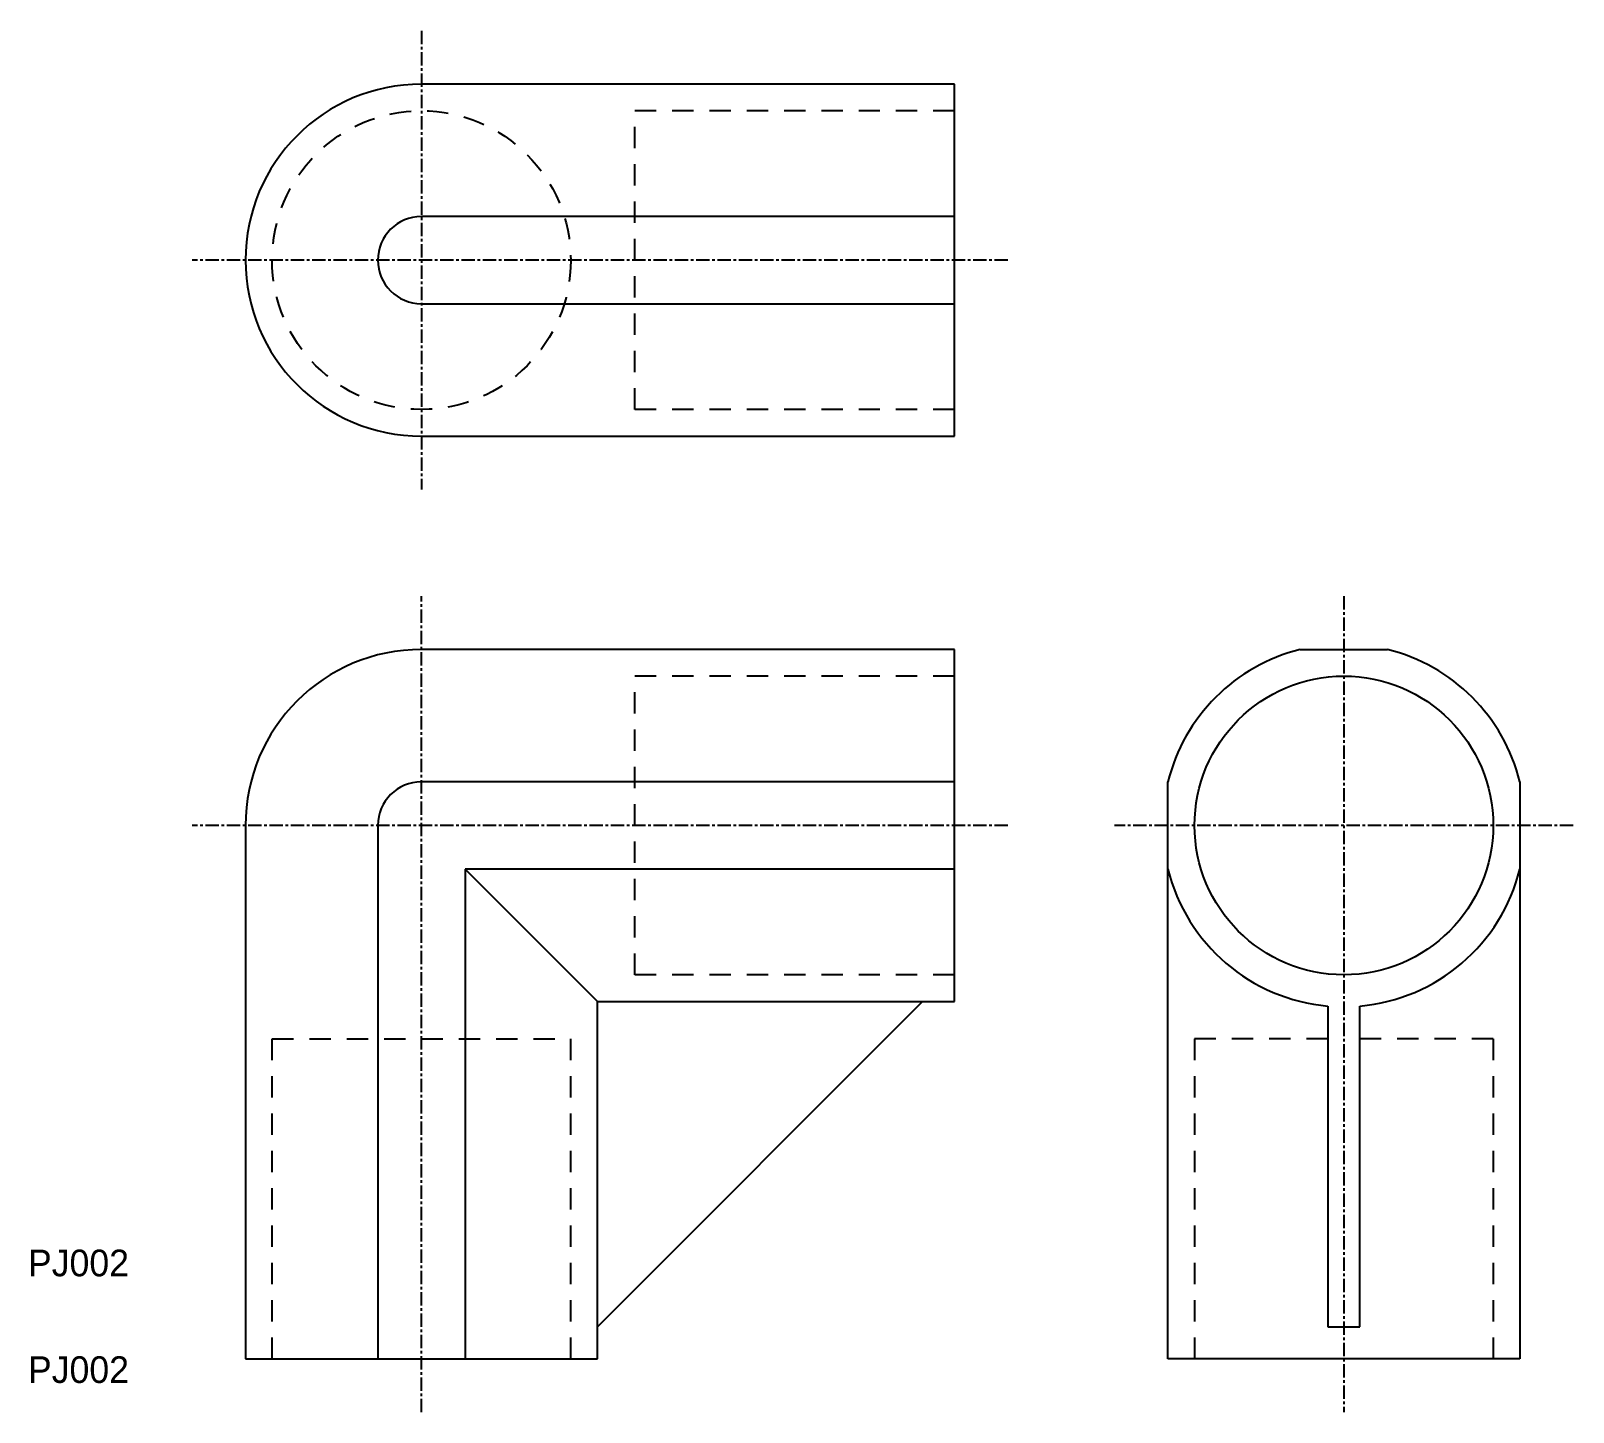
# Model space of a CAD drawing. Extents: x 0 to 145, y -3 to 127.
import ezdxf

# ---------------------------------------------------------------- set-up
doc = ezdxf.new("R2010")
doc.units = 0
doc.linetypes.add('CENTER', pattern=[2, 1.25, -0.25, 0.25, -0.25])
doc.linetypes.add('DASHED', pattern=[3.5, 2, -1.5])
doc.layers.get('0').update_dxf_attribs({"linetype": 'CONTINUOUS'})
doc.layers.add('CENTER', color=1, linetype='CENTER')

msp = doc.modelspace()

# ---------------------------------------------------------------- linework, layer by layer
at = {"color": 7, "linetype": 'CONTINUOUS'}
for p, q in [((86.9, 121.77), (36.9, 121.77)), ((86.9, 88.77), (86.9, 121.77)), ((86.9, 109.36), (36.9, 109.36)), ((20.4, 105.27), (20.4, 105.27)), ((36.9, 101.17), (86.9, 101.17)), ((36.9, 88.77), (86.9, 88.77)), ((86.9, 68.77), (36.9, 68.77)), ((86.9, 35.77), (86.9, 68.77)), ((123.4, 68.77), (123.4, 68.77)), ((86.9, 56.36), (36.9, 56.36)), ((106.9, 2.27), (106.9, 56.36)), ((139.9, 56.36), (139.9, 2.27)), ((20.4, 52.27), (20.4, 2.27)), ((32.8, 52.27), (32.8, 2.27)), ((53.4, 35.77), (40.99, 48.17)), ((86.9, 48.17), (40.99, 48.17)), ((40.99, 48.17), (40.99, 2.27)), ((83.9, 35.77), (53.4, 5.27)), ((53.4, 2.27), (53.4, 35.77)), ((53.4, 35.77), (86.9, 35.77)), ((121.9, 35.33), (121.9, 5.27)), ((124.9, 5.27), (124.9, 35.33)), ((121.9, 5.27), (124.9, 5.27)), ((20.4, 2.27), (53.4, 2.27)), ((139.9, 2.27), (106.9, 2.27))]:
    msp.add_line(p, q, dxfattribs=at)
at = {"color": 3, "linetype": 'DASHED'}
for p, q in [((56.9, 91.27), (56.9, 119.27)), ((86.9, 119.27), (56.9, 119.27)), ((86.9, 91.27), (56.9, 91.27)), ((56.9, 38.27), (56.9, 66.27)), ((86.9, 66.27), (56.9, 66.27)), ((86.9, 38.27), (56.9, 38.27)), ((22.9, 32.27), (50.9, 32.27)), ((22.9, 2.27), (22.9, 32.27)), ((50.9, 2.27), (50.9, 32.27)), ((109.4, 32.27), (109.4, 2.27)), ((121.9, 32.27), (109.4, 32.27)), ((137.4, 32.27), (124.9, 32.27)), ((137.4, 32.27), (137.4, 2.27))]:
    msp.add_line(p, q, dxfattribs=at)
msp.add_line((119.3, 68.77), (127.49, 68.77))
msp.add_circle((36.9, 105.27), 14, dxfattribs=at)
at = {"color": 7, "linetype": 'CONTINUOUS'}
msp.add_circle((123.4, 52.27), 14, dxfattribs=at)
for centre, radius, start, end in [((36.9, 105.27), 16.5, 90, 180), ((36.9, 105.27), 4.09, 90, 270), ((36.9, 105.27), 16.5, 180, 270), ((36.9, 52.27), 16.5, 90, 180), ((36.9, 52.27), 4.09, 90, 180)]:
    msp.add_arc(centre, radius, start, end, dxfattribs=at)
for start, end in [(103.9306, 166.0694), (13.9306, 76.0694), (193.9306, 264.9379), (275.0621, 346.0694)]:
    msp.add_arc((123.4, 52.27), 17, start, end)
at = {"layer": 'CENTER', "color": 1, "linetype": 'CENTER'}
for p, q in [((36.9, 126.77), (36.9, 83.77)), ((91.9, 105.27), (15.4, 105.27)), ((36.9, -2.73), (36.9, 73.76)), ((123.4, 73.77), (123.4, -2.73)), ((91.9, 52.27), (15.4, 52.27)), ((144.9, 52.27), (101.9, 52.27))]:
    msp.add_line(p, q, dxfattribs=at)

# ---------------------------------------------------------------- texts
at = {"color": 7, "linetype": 'CONTINUOUS'}
for p in [(0, 10), (0, 0)]:
    msp.add_text('PJ002', height=2.5, dxfattribs=at).set_placement(p)

doc.saveas('drawing.dxf')
